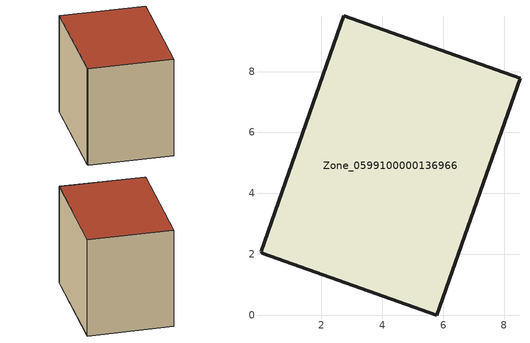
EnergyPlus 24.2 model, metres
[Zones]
Zone_0599100000136966
 floor ground (C_G): 2.74,9.83 8.52,7.78 5.78,0 0.06,2.03 0.01,2.09 z0.54
 wall outside (C_F): 5.78,0 8.52,7.78 2.74,9.83 0.01,2.09 0.06,2.03 5.78,0 z0.54:8.02
 roof outside (C_R): 8.52,7.78 2.74,9.83 0.01,2.09 0.06,2.03 5.78,0 z8.02
[BUILDING]
Pand.0599100000136966: North Axis=0; Terrain=City; Loads Convergence Tolerance Value=0.04; Temperature Convergence Tolerance Value=0.4; Solar Distribution=FullExterior; Maximum Number of Warmup Days=25; Minimum Number of Warmup Days=1
[Site:Location]
Rotterdam.The.Hague.AP_ZH_NLD Design_Conditions: Latitude=51.96; Longitude=4.45; Time Zone=1; Elevation=-4.5
[SITE:GROUNDTEMPERATURE:BUILDINGSURFACE]
18, 18, 18, 18, 18, 18, 18, 18, 18, 18, 18, 18
[MATERIAL] Thermal Absorptance=0.9; Solar Absorptance=0.7; Visible Absorptance=0.7
Name | Roughness | Thickness | Conductivity | Density | Specific Heat
G.TI.1965-1974 | MediumSmooth | 0.15 | 0.882353 | 540 | 1210
F.TI.1965-1974 | Rough | 0.3 | 0.697674 | 1920 | 840
R.TI.1965-1974 | MediumRough | 0.2 | 0.232558 | 1500 | 1000
[CONSTRUCTION]
C_G: G.TI.1965-1974
C_F: F.TI.1965-1974
C_R: R.TI.1965-1974
[ZONE]
Zone_0599100000136966: Type=1; Multiplier=1; Ceiling Height=Autocalculate; Volume=Autocalculate; Floor Area=autocalculate; Part of Total Floor Area=Yes
[ZONEINFILTRATION:DESIGNFLOWRATE]
Infil_Zone_0599100000136966: Zone or ZoneList or Space or SpaceList=Zone_0599100000136966; Schedule=AlwaysOn; Design Flow Rate Calculation Method=Flow/Area; Flow Rate per Floor Area=0.003; Constant Term Coefficient=1; Temperature Term Coefficient=0; Velocity Term Coefficient=0; Velocity Squared Term Coefficient=0
[HVACTEMPLATE:ZONE:IDEALLOADSAIRSYSTEM]
Zone_0599100000136966: Maximum Heating Supply Air Temperature=50; Minimum Cooling Supply Air Temperature=13; Maximum Heating Supply Air Humidity Ratio=0.0156; Minimum Cooling Supply Air Humidity Ratio=0.0077; Heating Limit=NoLimit; Cooling Limit=NoLimit; Dehumidification Control Type=ConstantSensibleHeatRatio; Cooling Sensible Heat Ratio=0.7; Dehumidification Setpoint=60; Humidification Control Type=None; Humidification Setpoint=30; Outdoor Air Method=None; Outdoor Air Flow Rate per Person=0.00944; Outdoor Air Flow Rate per Zone Floor Area=0; Outdoor Air Flow Rate per Zone=0; Demand Controlled Ventilation Type=None; Outdoor Air Economizer Type=NoEconomizer; Heat Recovery Type=None; Sensible Heat Recovery Effectiveness=0.7; Latent Heat Recovery Effectiveness=0.65
[ZONECONTROL:THERMOSTAT]
ThermostatControl_Zone_0599100000136966: Zone or ZoneList=Zone_0599100000136966; Control Type Schedule=DualSetpointControlType; Control 1=Thermostat_Zone_0599100000136966; Temperature Difference Between Cutout And Setpoint=0
[THERMOSTATSETPOINT:DUALSETPOINT]
Thermostat_Zone_0599100000136966: Heating Setpoint Temperature Schedule=HeatingSetpoint_Zone_0599100000136966; Cooling Setpoint Temperature Schedule=CoolingSetpoint_Zone_0599100000136966
[SCHEDULE:COMPACT]
HeatingSetpoint_Zone_0599100000136966: Through: 12/31, For: AllDays, Until: 24:00, 21
CoolingSetpoint_Zone_0599100000136966: Through: 12/31, For: AllDays, Until: 24:00, 24
DualSetpointControlType: Through: 12/31, For: AllDays, Until: 24:00, 4
AlwaysOn: Through: 12/31, For: AllDays, Until: 24:00, 1
